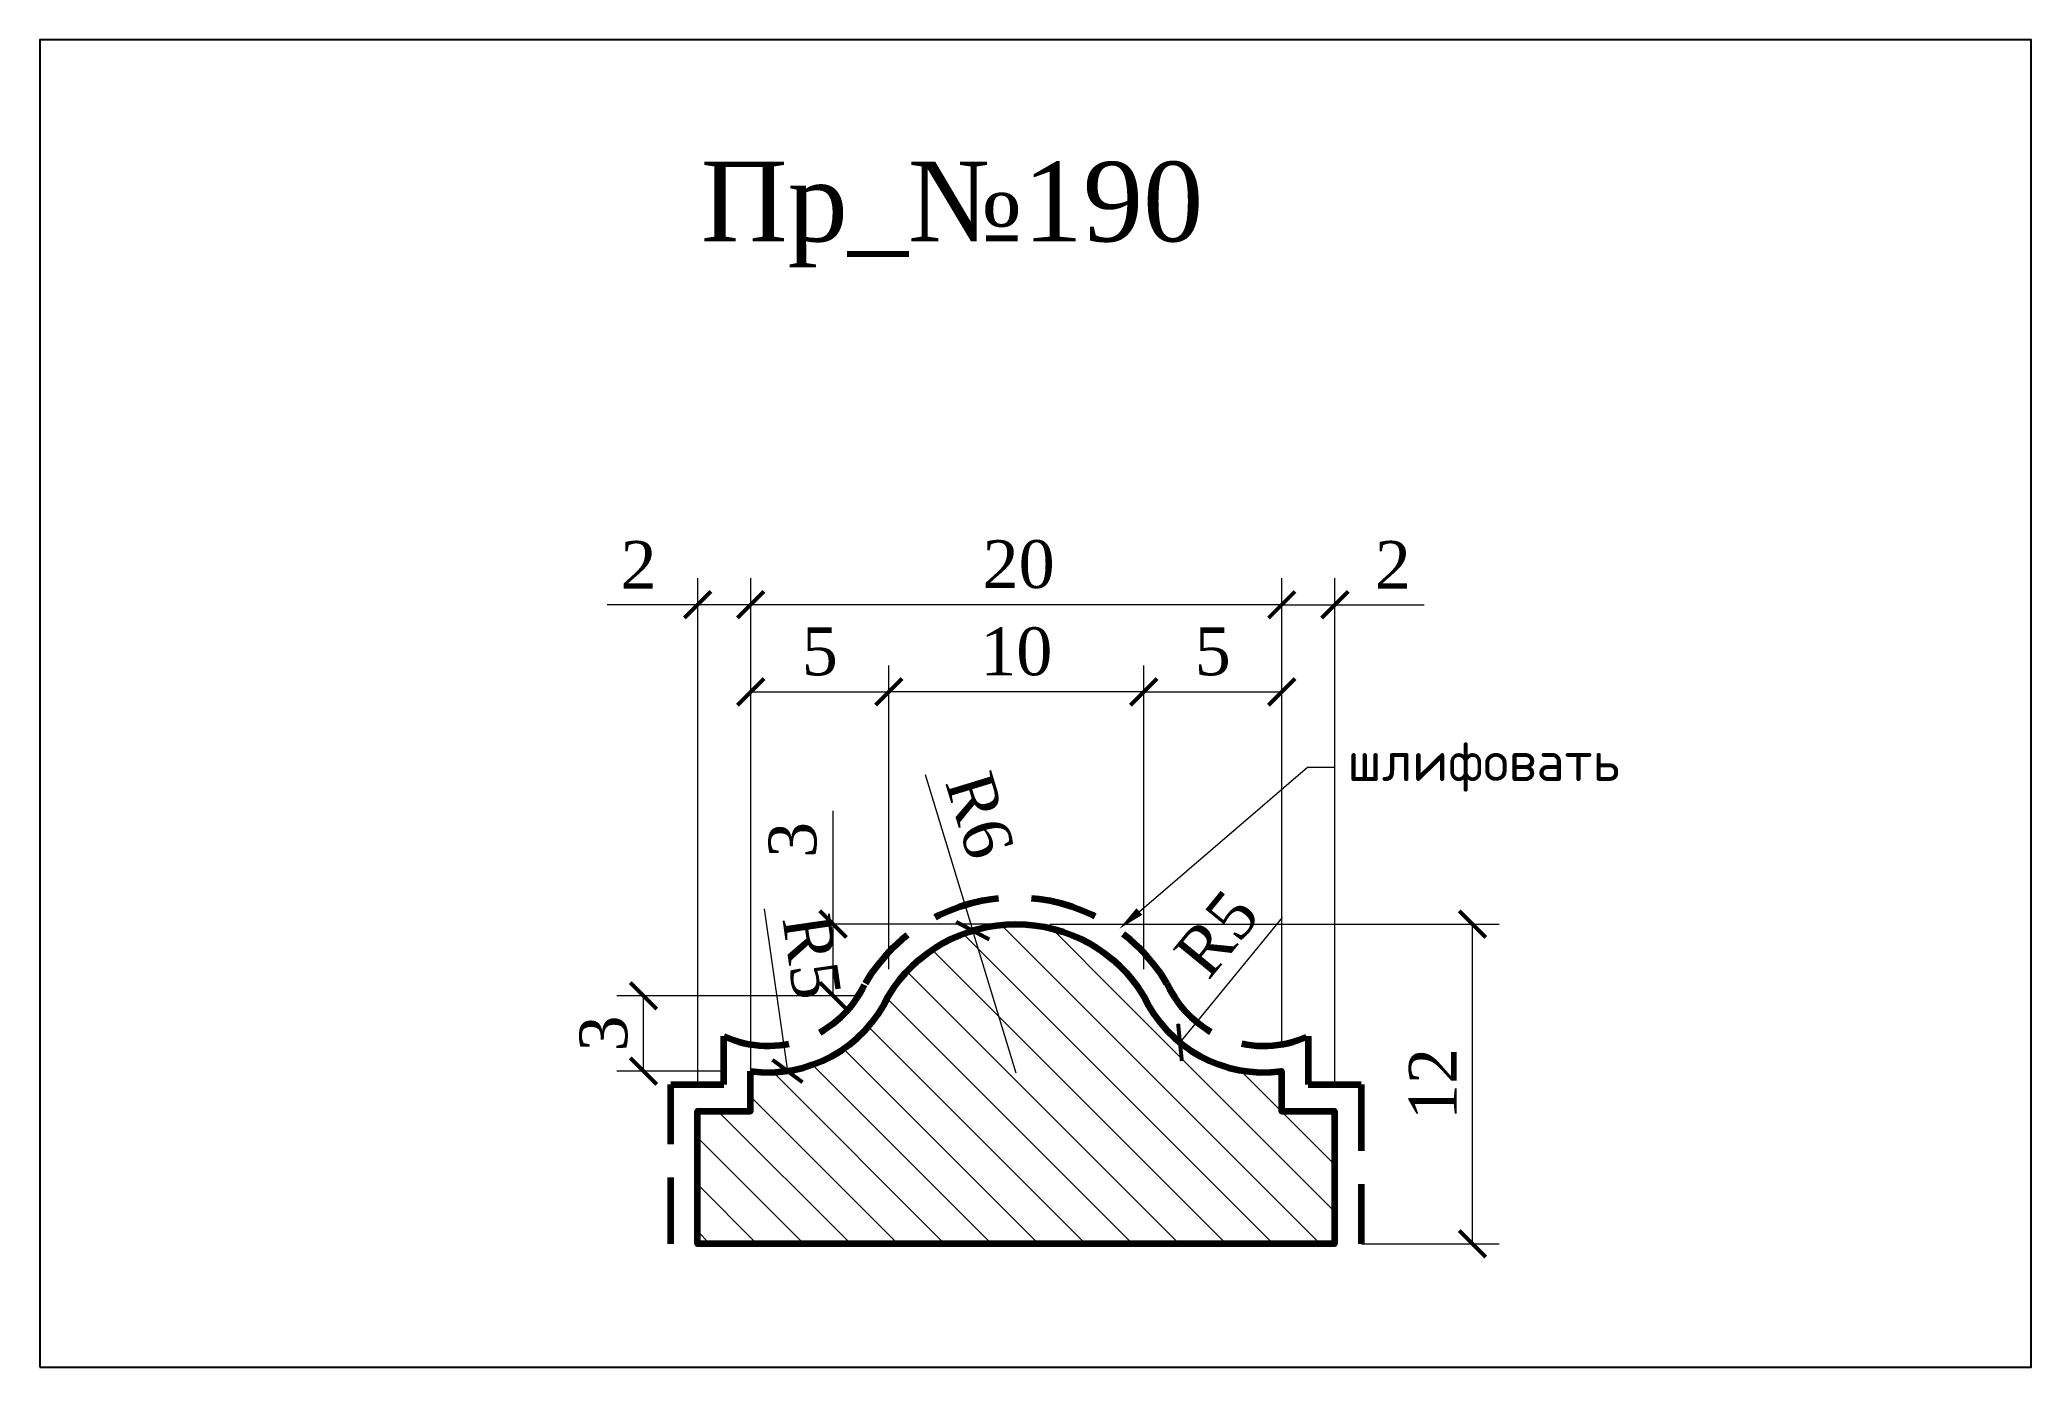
# Model space of a CAD drawing. Header units: millimetres. Extents: x 303601.1 to 303676.1, y -92282.8 to -92232.8.
import ezdxf
from ezdxf import colors
from ezdxf.entities.mleader import LeaderData, LeaderLine
from ezdxf.math import Vec2, Vec3

# ---------------------------------------------------------------- set-up
doc = ezdxf.new("R2010")
doc.units = ezdxf.units.MM
doc.header["$MEASUREMENT"] = 0
doc.linetypes.add('HIDDEN', pattern=[0.375, 0.25, -0.125])
doc.layers.add('Outside panel', color=7, linetype='Continuous', lineweight=18, true_color=0x7f5e57)
doc.layers.add('линия 50', color=1, linetype='Continuous', lineweight=211)
doc.layers.add('служебный слой РАЗМЕРЫ', color=7, linetype='Continuous', lineweight=9)
doc.layers.add('размеры в модели', color=7, linetype='Continuous')
doc.styles.add('ELECT', font='times.ttf')
doc.styles.get("Standard").update_dxf_attribs({"font": 'times.ttf'})
doc.styles.add('ЕСКД профили текст', font='isocpeur.ttf')
doc.dimstyles.new('M_1', dxfattribs={"dimtxt": 1.8, "dimasz": 1, "dimexe": 1, "dimexo": 1, "dimgap": 0.6, "dimtad": 1, "dimdec": 0, "dimdsep": 46, "dimtxsty": 'Standard', "dimblk": 'ARCHTICK', "dimcen": -5, "dimclrd": 7, "dimclre": 7, "dimclrt": 7, "dimadec": 0, "dimazin": 0, "dimtfac": 1, "dimtdec": 0, "dimtmove": 0, "dimatfit": 3, "dimfxl": 1, "dimtolj": 1, "dimtzin": 0, "dimlwd": 5, "dimlwe": 5, "dimarcsym": 0})

# ---------------------------------------------------------------- blocks, each defined once
blk = doc.blocks.new('_ArchTick')
at = {"color": 0, "linetype": 'ByBlock', "const_width": 0.15}
blk.add_lwpolyline([(-0.5, -0.5), (0.5, 0.5)], dxfattribs=at)
blk = doc.blocks.new('*D13')
at = {"layer": 'Defpoints', "color": 0, "ltscale": 1000, "transparency": 16777216}
for p in [(303636.209, -92266.369), (303637.85, -92271.742)]:
    blk.add_point(p, dxfattribs=at)
at = {"layer": 'размеры в модели', "color": 7, "lineweight": 5, "ltscale": 1000, "transparency": 16777216}
for p in [(303634.412, -92260.483), (303637.85, -92271.742)]:
    blk.add_line(p, (303636.209, -92266.369), dxfattribs=at)
at = {"layer": 'размеры в модели', "color": 7, "lineweight": 5, "ltscale": 1000, "transparency": 16777216, "rotation": 286.9795170757012}
blk.add_blockref('_ArchTick', (303636.209, -92266.369), dxfattribs=at)
at = {"layer": 'размеры в модели', "color": 7, "ltscale": 1000, "transparency": 16777216, "insert": (303636.468, -92262.027), "char_height": 1.8, "attachment_point": 5, "rotation": 286.97952}
blk.add_mtext('\\A1;R6', dxfattribs=at)
blk = doc.blocks.new('*D11')
at = {"layer": 'Defpoints', "color": 0, "ltscale": 1000, "transparency": 16777216}
for p in [(303628.518, -92266.706), (303629.234, -92271.657)]:
    blk.add_point(p, dxfattribs=at)
at = {"layer": 'размеры в модели', "color": 7, "lineweight": 5, "ltscale": 1000, "transparency": 16777216}
blk.add_line((303628.349, -92265.543), (303629.234, -92271.657), dxfattribs=at)
at = {"layer": 'размеры в модели', "color": 7, "lineweight": 5, "ltscale": 1000, "transparency": 16777216, "rotation": 278.238046969146}
blk.add_blockref('_ArchTick', (303629.234, -92271.657), dxfattribs=at)
at = {"layer": 'размеры в модели', "color": 7, "ltscale": 1000, "transparency": 16777216, "insert": (303630.141, -92267.346), "char_height": 1.8, "attachment_point": 5, "rotation": 278.23805}
blk.add_mtext('\\A1;R5', dxfattribs=at)
blk = doc.blocks.new('*D10')
at = {"layer": 'Defpoints', "color": 0, "ltscale": 1000, "transparency": 16777216}
for p in [(303647.183, -92266.705), (303644.015, -92270.577)]:
    blk.add_point(p, dxfattribs=at)
at = {"layer": 'размеры в модели', "color": 7, "lineweight": 5, "ltscale": 1000, "transparency": 16777216}
blk.add_line((303647.866, -92265.871), (303644.015, -92270.577), dxfattribs=at)
at = {"layer": 'размеры в модели', "color": 7, "lineweight": 5, "ltscale": 1000, "transparency": 16777216, "rotation": 230.7034736226728}
blk.add_blockref('_ArchTick', (303644.015, -92270.577), dxfattribs=at)
at = {"layer": 'размеры в модели', "color": 7, "ltscale": 1000, "transparency": 16777216, "insert": (303645.401, -92266.49), "char_height": 1.8, "attachment_point": 5, "rotation": 50.70347}
blk.add_mtext('\\A1;R5', dxfattribs=at)
blk = doc.blocks.new('*D9')
at = {"layer": 'Defpoints', "color": 0, "ltscale": 1000, "transparency": 16777216}
for p in [(303637.85, -92266.124), (303630.948, -92268.822), (303633.05, -92268.822)]:
    blk.add_point(p, dxfattribs=at)
at = {"layer": 'размеры в модели', "color": 7, "lineweight": 5, "ltscale": 1000, "transparency": 16777216}
for p, q in [((303630.948, -92266.124), (303630.948, -92261.85)), ((303636.85, -92266.124), (303629.948, -92266.124)), ((303630.948, -92268.822), (303630.948, -92266.124)), ((303632.05, -92268.822), (303629.948, -92268.822))]:
    blk.add_line(p, q, dxfattribs=at)
for p, rotation in [((303630.948, -92266.124), 90), ((303630.948, -92268.822), 270)]:
    blk.add_blockref('_ArchTick', p, dxfattribs=dict(at, rotation=rotation))
at = {"layer": 'размеры в модели', "color": 7, "ltscale": 1000, "transparency": 16777216, "insert": (303629.432, -92262.95), "char_height": 1.8, "attachment_point": 5, "rotation": 90}
blk.add_mtext('\\A1;3', dxfattribs=at)
blk = doc.blocks.new('*D7')
at = {"layer": 'Defpoints', "color": 0, "ltscale": 1000, "transparency": 16777216}
for p in [(303633.05, -92257.376), (303633.05, -92268.822), (303627.85, -92271.664)]:
    blk.add_point(p, dxfattribs=at)
at = {"layer": 'размеры в модели', "color": 7, "lineweight": 5, "ltscale": 1000, "transparency": 16777216}
for p, q in [((303627.85, -92270.664), (303627.85, -92256.376)), ((303633.05, -92267.822), (303633.05, -92256.376)), ((303627.85, -92257.376), (303633.05, -92257.376))]:
    blk.add_line(p, q, dxfattribs=at)
at = {"layer": 'размеры в модели', "color": 7, "lineweight": 5, "ltscale": 1000, "transparency": 16777216, "rotation": 180}
blk.add_blockref('_ArchTick', (303627.85, -92257.376), dxfattribs=at)
at = {"layer": 'размеры в модели', "color": 7, "lineweight": 5, "ltscale": 1000, "transparency": 16777216}
blk.add_blockref('_ArchTick', (303633.05, -92257.376), dxfattribs=at)
at = {"layer": 'размеры в модели', "color": 7, "ltscale": 1000, "transparency": 16777216, "insert": (303630.45, -92255.861), "char_height": 1.8, "attachment_point": 5}
blk.add_mtext('\\A1;5', dxfattribs=at)
blk = doc.blocks.new('*D6')
at = {"layer": 'Defpoints', "color": 0, "ltscale": 1000, "transparency": 16777216}
for p in [(303633.05, -92257.376), (303633.05, -92268.822), (303642.65, -92268.822)]:
    blk.add_point(p, dxfattribs=at)
at = {"layer": 'размеры в модели', "color": 7, "lineweight": 5, "ltscale": 1000, "transparency": 16777216}
for p, q in [((303633.05, -92267.822), (303633.05, -92256.376)), ((303642.65, -92267.822), (303642.65, -92256.376)), ((303642.65, -92257.376), (303633.05, -92257.376))]:
    blk.add_line(p, q, dxfattribs=at)
at = {"layer": 'размеры в модели', "color": 7, "lineweight": 5, "ltscale": 1000, "transparency": 16777216, "rotation": 180}
blk.add_blockref('_ArchTick', (303633.05, -92257.376), dxfattribs=at)
at = {"layer": 'размеры в модели', "color": 7, "lineweight": 5, "ltscale": 1000, "transparency": 16777216}
blk.add_blockref('_ArchTick', (303642.65, -92257.376), dxfattribs=at)
at = {"layer": 'размеры в модели', "color": 7, "ltscale": 1000, "transparency": 16777216, "insert": (303637.85, -92255.861), "char_height": 1.8, "attachment_point": 5}
blk.add_mtext('\\A1;10', dxfattribs=at)
blk = doc.blocks.new('*D5')
at = {"layer": 'Defpoints', "color": 0, "ltscale": 1000, "transparency": 16777216}
for p in [(303647.85, -92257.376), (303642.65, -92268.822), (303647.85, -92271.664)]:
    blk.add_point(p, dxfattribs=at)
at = {"layer": 'размеры в модели', "color": 7, "lineweight": 5, "ltscale": 1000, "transparency": 16777216}
for p, q in [((303642.65, -92267.822), (303642.65, -92256.376)), ((303647.85, -92270.664), (303647.85, -92256.376)), ((303642.65, -92257.376), (303647.85, -92257.376))]:
    blk.add_line(p, q, dxfattribs=at)
at = {"layer": 'размеры в модели', "color": 7, "lineweight": 5, "ltscale": 1000, "transparency": 16777216, "rotation": 180}
blk.add_blockref('_ArchTick', (303642.65, -92257.376), dxfattribs=at)
at = {"layer": 'размеры в модели', "color": 7, "lineweight": 5, "ltscale": 1000, "transparency": 16777216}
blk.add_blockref('_ArchTick', (303647.85, -92257.376), dxfattribs=at)
at = {"layer": 'размеры в модели', "color": 7, "ltscale": 1000, "transparency": 16777216, "insert": (303645.25, -92255.861), "char_height": 1.8, "attachment_point": 5}
blk.add_mtext('\\A1;5', dxfattribs=at)
blk = doc.blocks.new('*D4')
at = {"layer": 'Defpoints', "color": 0, "ltscale": 1000, "transparency": 16777216}
for p in [(303647.85, -92254.09), (303647.85, -92271.664), (303649.85, -92273.164)]:
    blk.add_point(p, dxfattribs=at)
at = {"layer": 'размеры в модели', "color": 7, "lineweight": 5, "ltscale": 1000, "transparency": 16777216}
for p, q in [((303647.85, -92270.664), (303647.85, -92253.09)), ((303649.85, -92272.164), (303649.85, -92253.09)), ((303647.85, -92254.09), (303649.85, -92254.09)), ((303649.85, -92254.09), (303653.212, -92254.09))]:
    blk.add_line(p, q, dxfattribs=at)
at = {"layer": 'размеры в модели', "color": 7, "lineweight": 5, "ltscale": 1000, "transparency": 16777216, "rotation": 180}
blk.add_blockref('_ArchTick', (303647.85, -92254.09), dxfattribs=at)
at = {"layer": 'размеры в модели', "color": 7, "lineweight": 5, "ltscale": 1000, "transparency": 16777216}
blk.add_blockref('_ArchTick', (303649.85, -92254.09), dxfattribs=at)
at = {"layer": 'размеры в модели', "color": 7, "ltscale": 1000, "transparency": 16777216, "insert": (303652.031, -92252.59), "char_height": 1.8, "attachment_point": 5}
blk.add_mtext('\\A1;2', dxfattribs=at)
blk = doc.blocks.new('*D3')
at = {"layer": 'Defpoints', "color": 0, "ltscale": 1000, "transparency": 16777216}
for p in [(303627.85, -92254.09), (303627.85, -92271.663), (303647.85, -92271.664)]:
    blk.add_point(p, dxfattribs=at)
at = {"layer": 'размеры в модели', "color": 7, "lineweight": 5, "ltscale": 1000, "transparency": 16777216}
for p, q in [((303627.85, -92270.663), (303627.85, -92253.09)), ((303647.85, -92270.664), (303647.85, -92253.09)), ((303647.85, -92254.09), (303627.85, -92254.09))]:
    blk.add_line(p, q, dxfattribs=at)
at = {"layer": 'размеры в модели', "color": 7, "lineweight": 5, "ltscale": 1000, "transparency": 16777216, "rotation": 180}
blk.add_blockref('_ArchTick', (303627.85, -92254.09), dxfattribs=at)
at = {"layer": 'размеры в модели', "color": 7, "lineweight": 5, "ltscale": 1000, "transparency": 16777216}
blk.add_blockref('_ArchTick', (303647.85, -92254.09), dxfattribs=at)
at = {"layer": 'размеры в модели', "color": 7, "ltscale": 1000, "transparency": 16777216, "insert": (303637.939, -92252.575), "char_height": 1.8, "attachment_point": 5}
blk.add_mtext('\\A1;20', dxfattribs=at)
blk = doc.blocks.new('*D2')
at = {"layer": 'Defpoints', "color": 0, "ltscale": 1000, "transparency": 16777216}
for p in [(303627.85, -92254.09), (303625.85, -92273.164), (303627.85, -92273.164)]:
    blk.add_point(p, dxfattribs=at)
at = {"layer": 'размеры в модели', "color": 7, "lineweight": 5, "ltscale": 1000, "transparency": 16777216}
for p, q in [((303625.85, -92272.164), (303625.85, -92253.09)), ((303627.85, -92272.164), (303627.85, -92253.09)), ((303625.85, -92254.09), (303622.443, -92254.09)), ((303627.85, -92254.09), (303625.85, -92254.09))]:
    blk.add_line(p, q, dxfattribs=at)
at = {"layer": 'размеры в модели', "color": 7, "lineweight": 5, "ltscale": 1000, "transparency": 16777216, "rotation": 180}
blk.add_blockref('_ArchTick', (303625.85, -92254.09), dxfattribs=at)
at = {"layer": 'размеры в модели', "color": 7, "lineweight": 5, "ltscale": 1000, "transparency": 16777216}
blk.add_blockref('_ArchTick', (303627.85, -92254.09), dxfattribs=at)
at = {"layer": 'размеры в модели', "color": 7, "ltscale": 1000, "transparency": 16777216, "insert": (303623.623, -92252.59), "char_height": 1.8, "attachment_point": 5}
blk.add_mtext('\\A1;2', dxfattribs=at)

msp = doc.modelspace()

# ---------------------------------------------------------------- hatches: boundary and pattern name
at = {"layer": 'Outside panel', "ltscale": 1000}
h = msp.add_hatch(dxfattribs=at)
h.set_pattern_fill('ANSI31', color=256, scale=10, angle=90)
h.set_pattern_definition([(135, (-7094.092, 4063.3716), (-0.8838834765, -0.8838834765), [])])
edge = h.paths.add_edge_path()
edge.add_arc((303628.506, -92266.706), 5.002, 262.3317, 334.97864)
edge.add_arc((303637.838, -92271.742), 5.618, 31.31418, 148.6851, ccw=False)
edge.add_arc((303647.171, -92266.705), 5.003, 205.02996, 277.6605)
edge.add_line((303647.838, -92271.664), (303647.838, -92273.164))
edge.add_line((303647.838, -92273.164), (303649.838, -92273.164))
edge.add_line((303649.838, -92273.164), (303649.838, -92278.164))
edge.add_line((303649.838, -92278.164), (303625.838, -92278.164))
edge.add_line((303625.838, -92278.164), (303625.838, -92273.164))
edge.add_line((303625.838, -92273.164), (303627.838, -92273.164))
edge.add_line((303627.838, -92273.164), (303627.838, -92271.664))
edge.add_line((303627.838, -92271.664), (303627.838, -92271.663))

# ---------------------------------------------------------------- linework, layer by layer
at = {"color": 6, "ltscale": 1000}
msp.add_lwpolyline([(303601.074, -92282.812), (303676.074, -92282.812), (303676.074, -92232.812), (303601.074, -92232.812)], close=True, dxfattribs=at)
at = {"layer": 'линия 50', "color": 1, "linetype": 'HIDDEN', "ltscale": 10, "true_color": 0xff0909}
msp.add_lwpolyline([(303624.838, -92278.164), (303624.838, -92272.164), (303626.838, -92272.164), (303626.838, -92271.667), (303626.838, -92270.344, 0.415816), (303632.153, -92268.354, -0.568159), (303643.524, -92268.354, 0.41569), (303648.838, -92270.345), (303648.838, -92271.664), (303648.838, -92272.164), (303650.838, -92272.164), (303650.838, -92278.164)], format="xyb", dxfattribs=at)
at = {"layer": 'линия 50', "color": 7}
msp.add_lwpolyline([(303627.838, -92271.664, 0.328043), (303633.038, -92268.822, -0.562155), (303642.638, -92268.822, 0.327964), (303647.838, -92271.664), (303647.838, -92271.664), (303647.838, -92273.164), (303649.838, -92273.164), (303649.838, -92278.164), (303625.838, -92278.164), (303625.838, -92273.164), (303627.838, -92273.164), (303627.838, -92271.667), (303627.838, -92271.664)], format="xyb", dxfattribs=at)

# ---------------------------------------------------------------- texts
at = {"color": 7, "ltscale": 1000, "style": 'ELECT'}
msp.add_text('Пр_№190', height=3, dxfattribs=at).set_placement((303625.968, -92240.405))

# ---------------------------------------------------------------- dimensions: what is measured, and where the dimension line sits
at = {"layer": 'размеры в модели', "color": 0, "ltscale": 1000}
for base, p1, p2, angle, picture, middle in [((303627.85, -92254.09), (303625.85, -92273.164), (303627.85, -92273.164), 180, '*D2', (303623.623, -92254.09)), ((303627.85, -92254.09), (303647.85, -92271.664), (303627.85, -92271.663), 180, '*D3', (303637.939, -92254.09)), ((303630.948, -92268.822), (303637.85, -92266.124), (303633.05, -92268.822), 90, '*D9', (303630.948, -92262.95))]:
    dim = msp.add_linear_dim(base=base, p1=p1, p2=p2, angle=angle, dimstyle='M_1', override={"dimtxt": 1.8}, dxfattribs=at)
    dim.commit()
    dim.dimension.update_dxf_attribs({"geometry": picture, "text_midpoint": middle, "dimtype": 128})
dim = msp.add_linear_dim(base=(303647.85, -92254.09), p1=(303649.85, -92273.164), p2=(303647.85, -92271.664), dimstyle='M_1', override={"dimtxt": 1.8}, dxfattribs=at)
dim.commit()
dim.dimension.update_dxf_attribs({"geometry": '*D4', "text_midpoint": (303652.031, -92254.09), "dimtype": 128})
for base, p1, p2, picture, middle in [((303633.05, -92257.376), (303627.85, -92271.664), (303633.05, -92268.822), '*D7', (303630.45, -92255.861)), ((303633.05, -92257.376), (303642.65, -92268.822), (303633.05, -92268.822), '*D6', (303637.85, -92255.861)), ((303647.85, -92257.376), (303642.65, -92268.822), (303647.85, -92271.664), '*D5', (303645.25, -92255.861))]:
    dim = msp.add_linear_dim(base=base, p1=p1, p2=p2, angle=180, dimstyle='M_1', override={"dimtxt": 1.8}, dxfattribs=at)
    dim.commit()
    dim.dimension.update_dxf_attribs({"geometry": picture, "text_midpoint": middle})
dim = msp.add_radius_dim(center=(303637.85, -92271.742), mpoint=(303636.209, -92266.369), dimstyle='M_1', override={"dimtxt": 1.8}, dxfattribs=at)
dim.commit()
dim.dimension.update_dxf_attribs({"geometry": '*D13', "text_midpoint": (303636.468, -92262.027)})
for center, mpoint, picture, middle in [((303647.183, -92266.705), (303644.015, -92270.577), '*D10', (303646.574, -92267.45)), ((303628.518, -92266.706), (303629.234, -92271.657), '*D11', (303628.642, -92267.563))]:
    dim = msp.add_radius_dim(center=center, mpoint=mpoint, dimstyle='M_1', override={"dimtxt": 1.8}, dxfattribs=at)
    dim.commit()
    dim.dimension.update_dxf_attribs({"geometry": picture, "text_midpoint": middle, "dimtype": 132})
for base, p1, p2 in [((303655.035, -92266.125), (303649.85, -92278.164), (303638.11, -92266.125)), ((303623.81, -92268.822), (303627.85, -92271.664), (303633.05, -92268.822))]:
    msp.add_linear_dim(base=base, p1=p1, p2=p2, angle=90, dimstyle='M_1', override={"dimtxt": 1.8}, dxfattribs=at).render()

# ---------------------------------------------------------------- leaders
at = {"layer": 'служебный слой РАЗМЕРЫ'}
ml = msp.add_multileader_mtext('Standard', dxfattribs=at)
ml.set_content('\\A1;шлифовать', color=256, style='ЕСКД профили текст')
ml.set_leader_properties(color=256, linetype='ByLayer', lineweight=-1)
ml.build(insert=Vec2(0, 0))
ml.multileader.update_dxf_attribs({"dogleg_length": 1, "arrow_head_size": 1})
ctx = ml.context
ctx.base_point, ctx.char_height, ctx.arrow_head_size, ctx.landing_gap_size, ctx.plane_origin = Vec3(303649.822, -92260.206), 1.5, 1, 0.5, Vec3(303668.857, -92229.35)
notes = []
notes.append((ctx, [(1, (1, 1, 0), (303648.822, -92260.206), (1, 0), 1, [(0, [(303641.727, -92266.3)], 0, [])])]))
ctx.mtext.insert, ctx.mtext.flow_direction = Vec3(303650.322, -92259.231), 5
for ctx, leaders in notes:
    for number, flags, end, landing, length, lines in leaders:
        leader = LeaderData()
        leader.index, (leader.has_last_leader_line, leader.has_dogleg_vector, leader.attachment_direction) = number, flags
        leader.last_leader_point, leader.dogleg_vector, leader.dogleg_length = Vec3(end), Vec3(landing), length
        for number, points, colour, breaks in lines:
            line = LeaderLine()
            line.index, line.vertices, line.color, line.breaks = number, Vec3.list(points), colors.encode_raw_color(colour), breaks
            leader.lines.append(line)
        ctx.leaders.append(leader)

doc.saveas('drawing.dxf')
